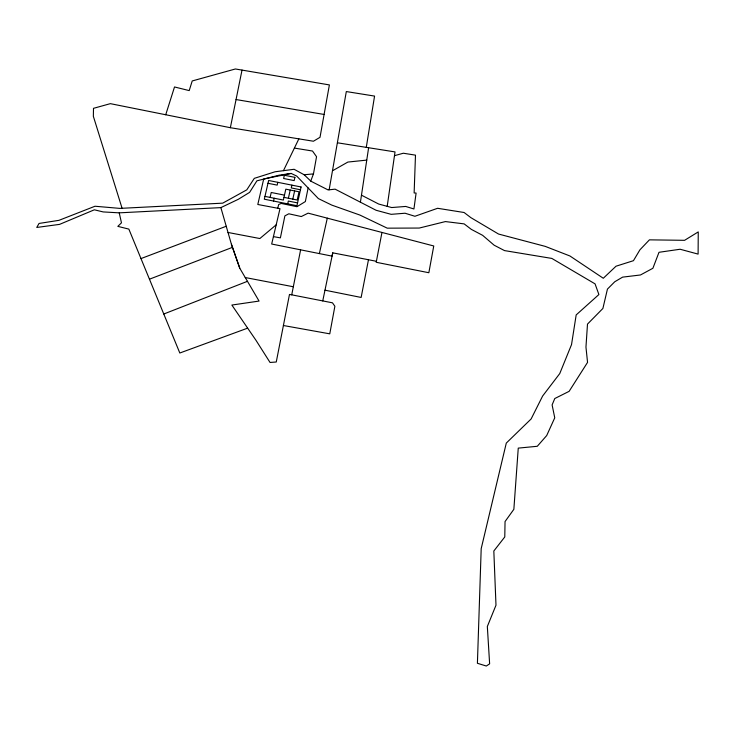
<?xml version="1.0" encoding="UTF-8"?>
<svg xmlns="http://www.w3.org/2000/svg" width="735" height="735" viewBox="0 0 735 735"><rect width="100%" height="100%" fill="white"/><g stroke="black" fill="none" stroke-linecap="round" stroke-linejoin="round"><path stroke-width="1.1" d="M387.198 206.333L395.017 151.915L337.641 142.829M360.416 202.198L368.621 147.735M366.278 147.368L374.565 96.083L346.314 91.563L329.151 189.795M310.749 181.067L313.468 173.901L316.546 156.711L312.504 151.024L294.395 148.084M381.961 232.444L376.21 262.276L428.845 272.731L433.76 245.977L308.13 213.15L301.295 216.549L288.818 213.793L284.886 215.869L280.393 237.864L273.42 236.624M376.393 261.292L368.474 259.74L361.133 297.445L324.98 290.187M220.868 207.619L238.397 199.249L249.615 192.368L256.91 180.838L279.135 175.187L291.133 173.432L296.692 176.06L318.365 198.588L331.816 205.12L359.884 215.052L387.235 228.162L419.262 228.052L445.41 221.575L464.143 223.881L471.346 229.384L482.638 235.338L494.141 245.205L504.486 250.589L551.847 258.426L595.065 283.875L598.896 294.542L576.176 314.929L571.527 344.614L559.748 373.582L542.632 396.018L531.12 418.968L506.296 443.086L481.195 548.65L477.41 663.282L486.313 666.02L489.629 663.843L487.333 626.496L495.987 605.208L493.828 551.002L504.78 536.945L505.046 521.565L513.857 509.309L518.258 448.12L537.285 446.283L546.702 435.552L554.75 417.82L552.114 404.921L554.778 398.535L569.12 391.342L587.55 362.383L585.96 347.104L587.495 324.098L602.893 308.461L607.441 289.094L614.763 281.753L622.609 277.132L640.479 274.973L652.891 268.275L659.001 252.289L680.132 249.248L698.103 254.108L698.25 231.911L684.588 240.317L649.418 239.849L639.919 249.836L633.451 260.686L616.022 266.208L603.297 278.262L569.919 255.973L545.241 246.381L498.541 234.042L470.896 217.661L464.097 212.507L437.601 208.29L414.917 216.274L405.077 213.233L391.167 214.335L376.099 210.274L335.123 189.161L328.067 189.915L310.896 181.205L304.161 174.755L294.101 169.289L275.101 171.769L254.31 178.348L246.795 189.841L222.714 203.154L119.86 208.391L94.999 206.241L58.965 220.335L39.047 223.449L36.75 227.455L59.572 224.377L94.337 209.806L103.203 211.928L119.235 212.847L220.868 207.619L231.406 244.259L239.785 268.247L259.069 301.065L231.865 305.053L255.982 340.305L270.039 362.465L276.259 362.006L289.48 294.45L291.731 294.836L300.615 249.836M122.093 208.281L93.354 116.332L93.501 108.33L110.36 103.653L230.358 127.706L242.017 70.091L235.393 68.98L192.221 80.951L189.207 90.598L174.517 86.96L165.724 114.752M308.13 187.949L305.356 201.565L296.958 206.71L281.22 203.439L278.648 204.541L277.766 208.253M291.731 294.836L322.748 300.909L332.753 252.84L368.474 259.74M332.753 252.84L332.073 256.138L271.674 244.029L279.989 208.676L257.801 204.486L263.709 178.982L291.133 173.432M292.796 199.121L294.625 190.916M288.386 198.239L290.224 190.043M287.707 203.871L288.331 201.05L297.556 202.897M291.896 185.137L291.271 187.939L300.468 189.768M319.367 253.593L327.305 218.157M273.558 201.05L274.192 198.229M277.821 182.326L277.178 185.119L267.981 183.281M270.103 197.412L271.233 192.487L284.473 195.133M283.444 170.685L298.86 138.86M276.195 224.818L259.859 238.535L228.015 232.471M332.964 170.52L347.885 162.058L366.756 160.111M163.786 314.01L247.465 281.312M149.453 279.19L232.48 247.346L231.406 244.259M140.982 258.582L226.224 226.261M247.612 328.159L179.818 353.011L128.855 229.109L117.83 226.371L121.468 222.824L119.235 212.847M394.474 155.682L403.331 153.229L415.486 155.149L414.136 192.956L416.102 193.057L413.924 208.979L405.711 206.443L391.681 207.546L378.69 204.045L361.473 195.179M304.161 174.755L313.468 173.901M230.358 127.706L313.432 141.23L320.01 137.316L329.39 84.92L242.017 70.091M236.064 99.547L324.107 114.458M283.398 325.513L329.767 333.837L334.875 306.265L332.477 302.82L322.748 300.909M245.242 277.536L293.329 286.76M283.976 197.357L297.216 200.003L299.035 191.798L285.814 189.161L283.361 200.058L264.958 196.392M232.48 247.346L239.785 268.247M301.084 186.975L296.931 205.708L264.315 199.203L268.624 180.488L301.084 186.975M294.9 177.346L294.175 180.599L283.627 178.495L284.362 175.242L294.9 177.346"/></g></svg>
